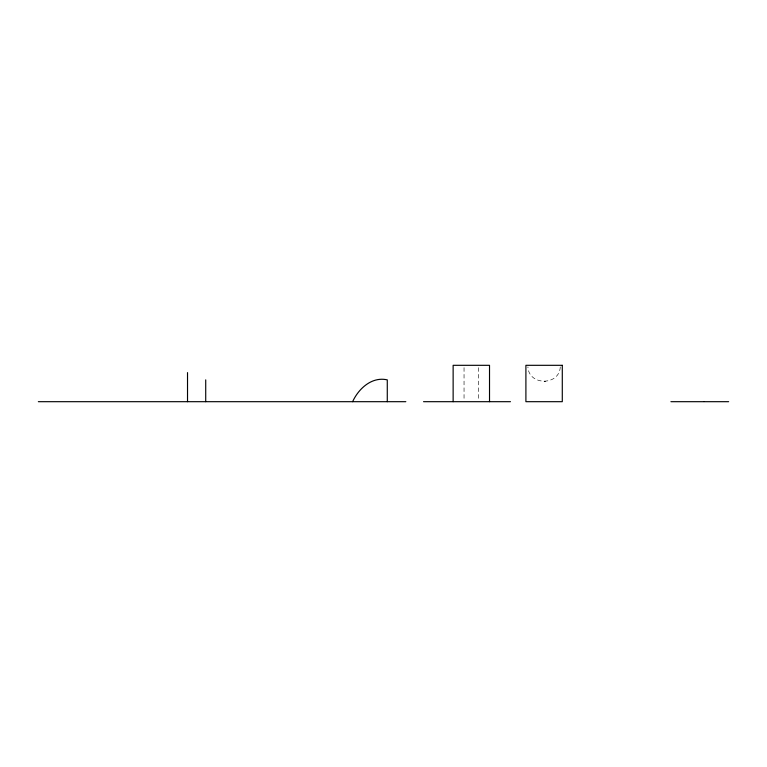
<?xml version="1.0" encoding="UTF-8"?>
<svg xmlns="http://www.w3.org/2000/svg" width="767" height="767" viewBox="0 0 767 767"><rect width="100%" height="100%" fill="white"/><g stroke="black" fill="none" stroke-linecap="round" stroke-linejoin="round"><path stroke-width="0.58" stroke-dasharray="3.83 2.88" d="M560.274 366.904C559.431 385.906 528.751 385.906 527.907 366.904M544.091 381.582L545.682 381.506M478.598 367.652L478.598 399.348M464.045 367.652L464.045 399.348"/><path stroke-width="1.15" d="M352.619 401.687C358.572 388.629 371.89 376.338 387.277 379.866L387.277 401.687M38.35 401.687L405.829 401.687M423.537 401.687L510.467 401.687M670.914 401.687L703.79 401.687M704.192 401.687L728.65 401.687M489.519 401.687L489.519 365.313L453.134 365.313L453.134 401.687M205.719 379.866L205.719 401.687M187.522 372.609L187.522 401.687M562.288 365.313L525.903 365.313L525.903 401.687L562.288 401.687L562.288 365.313"/></g></svg>
